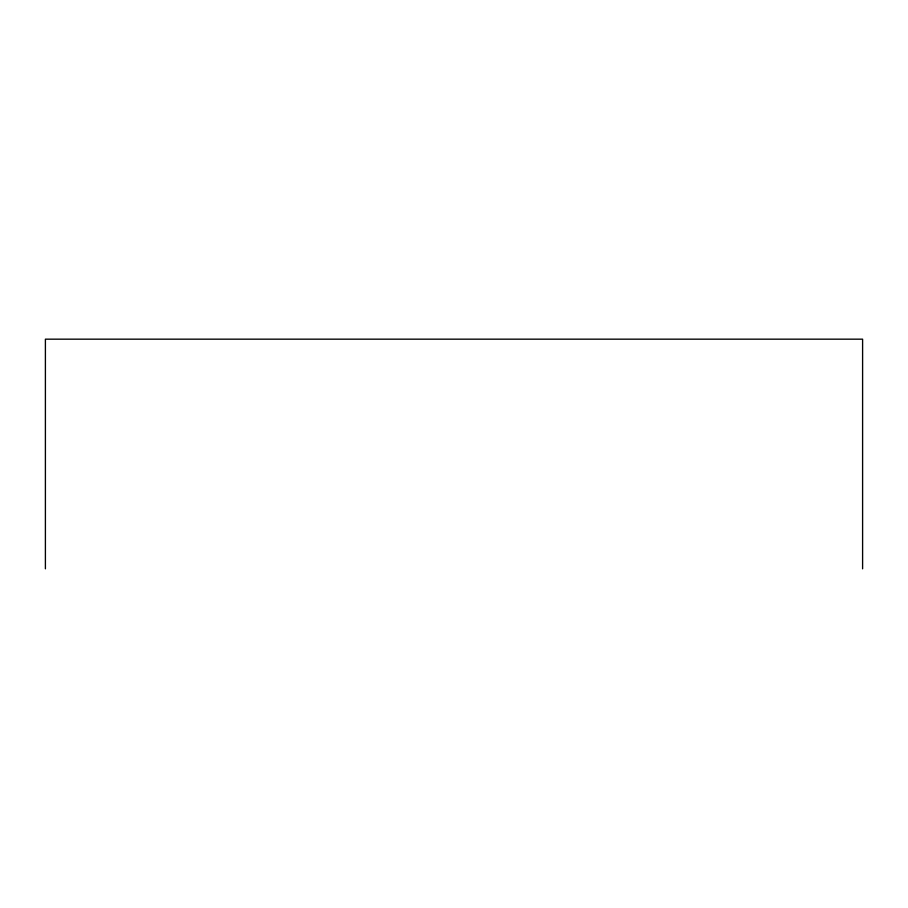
<?xml version="1.0" encoding="UTF-8"?>
<svg xmlns="http://www.w3.org/2000/svg" width="908" height="908" viewBox="0 0 908 908"><rect width="100%" height="100%" fill="white"/><g stroke="black" fill="none" stroke-linecap="round" stroke-linejoin="round"><path stroke-width="1.36" d="M862.6 568.828L862.6 339.172L45.4 339.172L45.4 568.828"/></g></svg>
